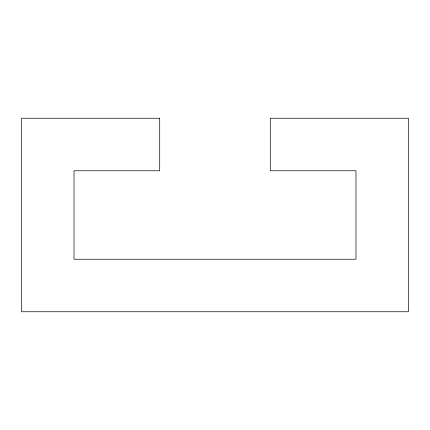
<?xml version="1.0" encoding="UTF-8"?>
<svg xmlns="http://www.w3.org/2000/svg" width="430" height="430" viewBox="0 0 430 430"><rect width="100%" height="100%" fill="white"/><g stroke="black" fill="none" stroke-linecap="round" stroke-linejoin="round"><path stroke-width="0.64" d="M159.713 118.25L21.5 118.25L21.5 311.75L408.5 311.75L408.5 118.25L270.287 118.25L270.287 170.769L355.981 170.769L355.981 259.231L74.019 259.231L74.019 170.769L159.713 170.769L159.713 118.25"/></g></svg>
